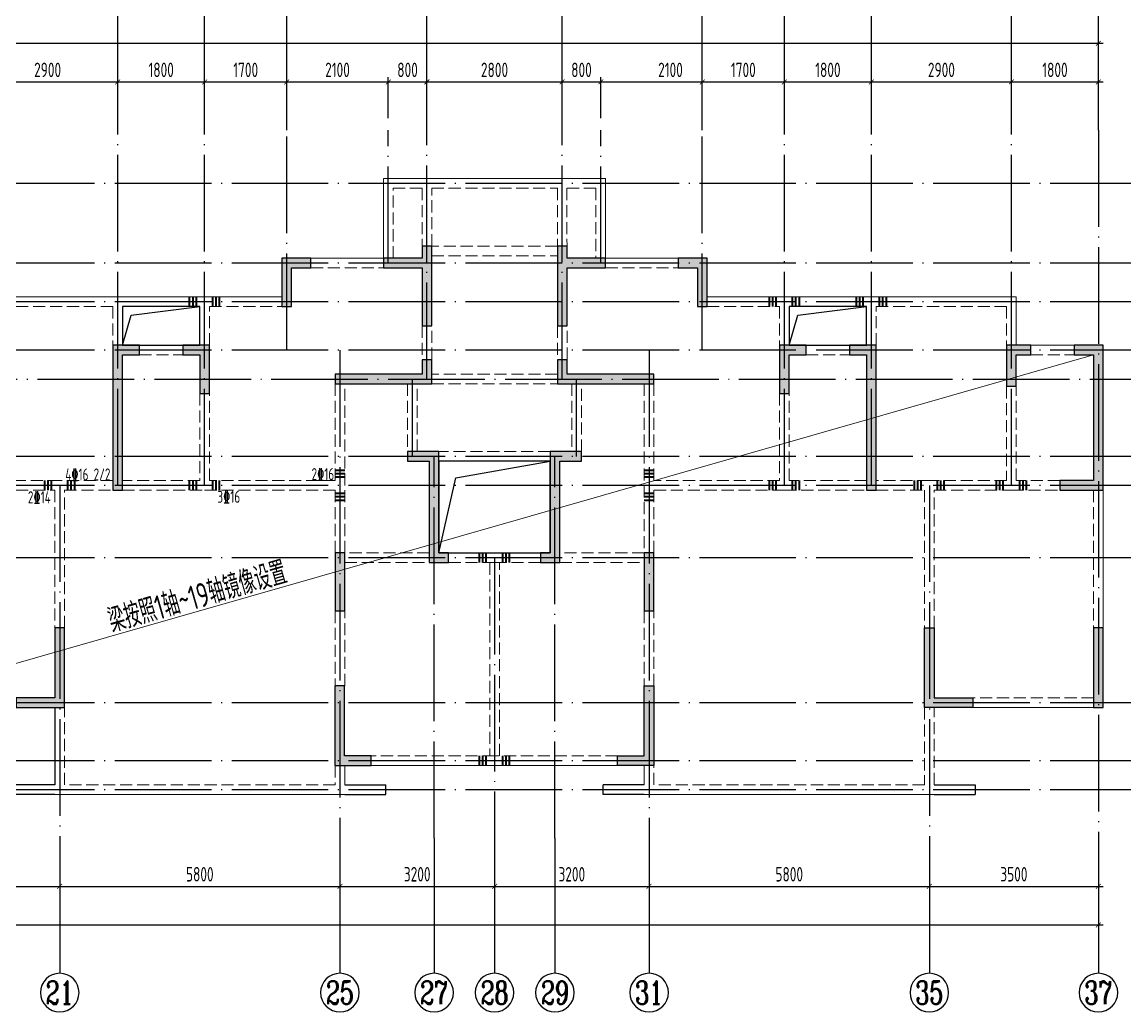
# Model space of a CAD drawing. Extents: x -655480 to 203344, y -294099 to 287156.
# Drawn here: x -47007 to -24180, y -13930 to 6560 of the extents above; entities that cross this region are included whole.
import ezdxf
from ezdxf.enums import TextEntityAlignment as Align

# ---------------------------------------------------------------- set-up
doc = ezdxf.new("R2010")
doc.units = 0
doc.header["$LTSCALE"] = 1000
doc.linetypes.add('DASH', pattern=[0.35, 0.25, -0.1])
doc.linetypes.add('DOTE', pattern=[2.42, 2, -0.2, 0.02, -0.2])
doc.layers.get('0').update_dxf_attribs({"linetype": 'CONTINUOUS'})
doc.layers.get('DEFPOINTS').update_dxf_attribs({"linetype": 'CONTINUOUS'})
for name, color, linetype in [('A-AXIS', 1, 'CONTINUOUS'), ('A-DOTE', 10, 'DOTE'), ('AXIS_NUM', 7, 'CONTINUOUS'), ('BEAM_CON', 4, 'CONTINUOUS'), ('S-D洞口', 4, 'CONTINUOUS'), ('S-L主梁线', 4, 'DASH'), ('S-L梁编号', 6, 'CONTINUOUS'), ('S-L梁配筋', 7, 'CONTINUOUS'), ('S-Q墙填充', 252, 'CONTINUOUS'), ('S-Q墙实线', 6, 'CONTINUOUS'), ('S-Y一般标注', 3, 'CONTINUOUS')]:
    doc.layers.add(name, color=color, linetype=linetype)
doc.layers.add('梁附加箍筋', color=1, linetype='CONTINUOUS', lineweight=35)
doc.styles.add('TSSD_Axis', font='complex.shx', dxfattribs={"width": 0.7, "bigfont": 'hztxt.shx'})
doc.styles.add('TSSD_DIMENSION', font='Tssdeng.shx', dxfattribs={"width": 0.7, "bigfont": 'tssdchn.shx'})
doc.styles.add('TSSD_REIN', font='tssdeng.shx', dxfattribs={"width": 0.7, "height": 300, "bigfont": 'tssdchn.shx'})
doc.dimstyles.new('TSSD_100_100', dxfattribs={"dimtxt": 300, "dimasz": 100, "dimexe": 100, "dimexo": 250, "dimgap": 100, "dimtad": 1, "dimdec": 0, "dimzin": 0, "dimdsep": 46, "dimtxsty": 'TSSD_DIMENSION', "dimblk": 'ARCHTICK', "dimcen": 0, "dimdle": 100, "dimclrt": 7, "dimadec": 0, "dimazin": 0, "dimtfac": 1, "dimtdec": 0, "dimtix": 1, "dimtmove": 2, "dimatfit": 3, "dimldrblk": 'ARCHTICK', "dimfxl": 1, "dimtolj": 1, "dimtzin": 0, "dimarcsym": 0})

# ---------------------------------------------------------------- blocks, each defined once
blk = doc.blocks.new('_ArchTick')
at = {"color": 0, "linetype": 'ByBlock', "const_width": 0.15}
blk.add_lwpolyline([(-0.5, -0.5), (0.5, 0.5)], dxfattribs=at)
blk = doc.blocks.new('*D162')
at = {"layer": 'DEFPOINTS', "color": 0, "transparency": 16777216}
for p in [(34300, 19250), (31400, 18250), (34300, 18250)]:
    blk.add_point(p, dxfattribs=at)
at = {"layer": 'S-Y一般标注', "color": 0, "lineweight": -2, "transparency": 16777216}
for p, q in [((31300, 19250), (34400, 19250)), ((31400, 18500), (31400, 19350)), ((34300, 18500), (34300, 19350))]:
    blk.add_line(p, q, dxfattribs=at)
at = {"layer": 'S-Y一般标注', "color": 0, "lineweight": -2, "transparency": 16777216, "xscale": 100, "yscale": 100, "zscale": 100, "rotation": 180}
blk.add_blockref('_ArchTick', (31400, 19250), dxfattribs=at)
at = {"layer": 'S-Y一般标注', "color": 0, "lineweight": -2, "transparency": 16777216, "xscale": 100, "yscale": 100, "zscale": 100}
blk.add_blockref('_ArchTick', (34300, 19250), dxfattribs=at)
at = {"layer": 'S-Y一般标注', "color": 7, "transparency": 16777216, "insert": (32850, 19500), "char_height": 300, "attachment_point": 5, "style": 'TSSD_DIMENSION'}
blk.add_mtext('\\A1;2900', dxfattribs=at)
blk = doc.blocks.new('*D163')
at = {"layer": 'DEFPOINTS', "color": 0, "transparency": 16777216}
for p in [(36100, 19250), (34300, 18250), (36100, 18250)]:
    blk.add_point(p, dxfattribs=at)
at = {"layer": 'S-Y一般标注', "color": 0, "lineweight": -2, "transparency": 16777216}
for p, q in [((34200, 19250), (36200, 19250)), ((34300, 18500), (34300, 19350)), ((36100, 18500), (36100, 19350))]:
    blk.add_line(p, q, dxfattribs=at)
at = {"layer": 'S-Y一般标注', "color": 0, "lineweight": -2, "transparency": 16777216, "xscale": 100, "yscale": 100, "zscale": 100, "rotation": 180}
blk.add_blockref('_ArchTick', (34300, 19250), dxfattribs=at)
at = {"layer": 'S-Y一般标注', "color": 0, "lineweight": -2, "transparency": 16777216, "xscale": 100, "yscale": 100, "zscale": 100}
blk.add_blockref('_ArchTick', (36100, 19250), dxfattribs=at)
at = {"layer": 'S-Y一般标注', "color": 7, "transparency": 16777216, "insert": (35200, 19500), "char_height": 300, "attachment_point": 5, "style": 'TSSD_DIMENSION'}
blk.add_mtext('\\A1;1800', dxfattribs=at)
blk = doc.blocks.new('*D164')
at = {"layer": 'DEFPOINTS', "color": 0, "transparency": 16777216}
for p in [(37800, 19250), (36100, 18250), (37800, 18250)]:
    blk.add_point(p, dxfattribs=at)
at = {"layer": 'S-Y一般标注', "color": 0, "lineweight": -2, "transparency": 16777216}
for p, q in [((36000, 19250), (37900, 19250)), ((36100, 18500), (36100, 19350)), ((37800, 18500), (37800, 19350))]:
    blk.add_line(p, q, dxfattribs=at)
at = {"layer": 'S-Y一般标注', "color": 0, "lineweight": -2, "transparency": 16777216, "xscale": 100, "yscale": 100, "zscale": 100, "rotation": 180}
blk.add_blockref('_ArchTick', (36100, 19250), dxfattribs=at)
at = {"layer": 'S-Y一般标注', "color": 0, "lineweight": -2, "transparency": 16777216, "xscale": 100, "yscale": 100, "zscale": 100}
blk.add_blockref('_ArchTick', (37800, 19250), dxfattribs=at)
at = {"layer": 'S-Y一般标注', "color": 7, "transparency": 16777216, "insert": (36950, 19500), "char_height": 300, "attachment_point": 5, "style": 'TSSD_DIMENSION'}
blk.add_mtext('\\A1;1700', dxfattribs=at)
blk = doc.blocks.new('*D165')
at = {"layer": 'DEFPOINTS', "color": 0, "transparency": 16777216}
for p in [(40700, 19250), (39900, 18250), (40700, 18250)]:
    blk.add_point(p, dxfattribs=at)
at = {"layer": 'S-Y一般标注', "color": 0, "lineweight": -2, "transparency": 16777216}
for p, q in [((39800, 19250), (40800, 19250)), ((39900, 18500), (39900, 19350)), ((40700, 18500), (40700, 19350))]:
    blk.add_line(p, q, dxfattribs=at)
at = {"layer": 'S-Y一般标注', "color": 0, "lineweight": -2, "transparency": 16777216, "xscale": 100, "yscale": 100, "zscale": 100, "rotation": 180}
blk.add_blockref('_ArchTick', (39900, 19250), dxfattribs=at)
at = {"layer": 'S-Y一般标注', "color": 0, "lineweight": -2, "transparency": 16777216, "xscale": 100, "yscale": 100, "zscale": 100}
blk.add_blockref('_ArchTick', (40700, 19250), dxfattribs=at)
at = {"layer": 'S-Y一般标注', "color": 7, "transparency": 16777216, "insert": (40300, 19500), "char_height": 300, "attachment_point": 5, "style": 'TSSD_DIMENSION'}
blk.add_mtext('\\A1;800', dxfattribs=at)
blk = doc.blocks.new('*D166')
at = {"layer": 'DEFPOINTS', "color": 0, "transparency": 16777216}
for p in [(43500, 19250), (40700, 18250), (43500, 18250)]:
    blk.add_point(p, dxfattribs=at)
at = {"layer": 'S-Y一般标注', "color": 0, "lineweight": -2, "transparency": 16777216}
for p, q in [((40600, 19250), (43600, 19250)), ((40700, 18500), (40700, 19350)), ((43500, 18500), (43500, 19350))]:
    blk.add_line(p, q, dxfattribs=at)
at = {"layer": 'S-Y一般标注', "color": 0, "lineweight": -2, "transparency": 16777216, "xscale": 100, "yscale": 100, "zscale": 100, "rotation": 180}
blk.add_blockref('_ArchTick', (40700, 19250), dxfattribs=at)
at = {"layer": 'S-Y一般标注', "color": 0, "lineweight": -2, "transparency": 16777216, "xscale": 100, "yscale": 100, "zscale": 100}
blk.add_blockref('_ArchTick', (43500, 19250), dxfattribs=at)
at = {"layer": 'S-Y一般标注', "color": 7, "transparency": 16777216, "insert": (42100, 19500), "char_height": 300, "attachment_point": 5, "style": 'TSSD_DIMENSION'}
blk.add_mtext('\\A1;2800', dxfattribs=at)
blk = doc.blocks.new('*D167')
at = {"layer": 'DEFPOINTS', "color": 0, "transparency": 16777216}
for p in [(46400, 19250), (44300, 18250), (46400, 18250)]:
    blk.add_point(p, dxfattribs=at)
at = {"layer": 'S-Y一般标注', "color": 0, "lineweight": -2, "transparency": 16777216}
for p, q in [((44200, 19250), (46500, 19250)), ((44300, 18500), (44300, 19350)), ((46400, 18500), (46400, 19350))]:
    blk.add_line(p, q, dxfattribs=at)
at = {"layer": 'S-Y一般标注', "color": 0, "lineweight": -2, "transparency": 16777216, "xscale": 100, "yscale": 100, "zscale": 100, "rotation": 180}
blk.add_blockref('_ArchTick', (44300, 19250), dxfattribs=at)
at = {"layer": 'S-Y一般标注', "color": 0, "lineweight": -2, "transparency": 16777216, "xscale": 100, "yscale": 100, "zscale": 100}
blk.add_blockref('_ArchTick', (46400, 19250), dxfattribs=at)
at = {"layer": 'S-Y一般标注', "color": 7, "transparency": 16777216, "insert": (45742, 19500), "char_height": 300, "attachment_point": 5, "style": 'TSSD_DIMENSION'}
blk.add_mtext('\\A1;2100', dxfattribs=at)
blk = doc.blocks.new('*D168')
at = {"layer": 'DEFPOINTS', "color": 0, "transparency": 16777216}
for p in [(48100, 19250), (46400, 18250), (48100, 18250)]:
    blk.add_point(p, dxfattribs=at)
at = {"layer": 'S-Y一般标注', "color": 0, "lineweight": -2, "transparency": 16777216}
for p, q in [((46300, 19250), (48200, 19250)), ((46400, 18500), (46400, 19350)), ((48100, 18500), (48100, 19350))]:
    blk.add_line(p, q, dxfattribs=at)
at = {"layer": 'S-Y一般标注', "color": 0, "lineweight": -2, "transparency": 16777216, "xscale": 100, "yscale": 100, "zscale": 100, "rotation": 180}
blk.add_blockref('_ArchTick', (46400, 19250), dxfattribs=at)
at = {"layer": 'S-Y一般标注', "color": 0, "lineweight": -2, "transparency": 16777216, "xscale": 100, "yscale": 100, "zscale": 100}
blk.add_blockref('_ArchTick', (48100, 19250), dxfattribs=at)
at = {"layer": 'S-Y一般标注', "color": 7, "transparency": 16777216, "insert": (47250, 19500), "char_height": 300, "attachment_point": 5, "style": 'TSSD_DIMENSION'}
blk.add_mtext('\\A1;1700', dxfattribs=at)
blk = doc.blocks.new('*D169')
at = {"layer": 'DEFPOINTS', "color": 0, "transparency": 16777216}
for p in [(49900, 19250), (48100, 18250), (49900, 18250)]:
    blk.add_point(p, dxfattribs=at)
at = {"layer": 'S-Y一般标注', "color": 0, "lineweight": -2, "transparency": 16777216}
for p, q in [((48000, 19250), (50000, 19250)), ((48100, 18500), (48100, 19350)), ((49900, 18500), (49900, 19350))]:
    blk.add_line(p, q, dxfattribs=at)
at = {"layer": 'S-Y一般标注', "color": 0, "lineweight": -2, "transparency": 16777216, "xscale": 100, "yscale": 100, "zscale": 100, "rotation": 180}
blk.add_blockref('_ArchTick', (48100, 19250), dxfattribs=at)
at = {"layer": 'S-Y一般标注', "color": 0, "lineweight": -2, "transparency": 16777216, "xscale": 100, "yscale": 100, "zscale": 100}
blk.add_blockref('_ArchTick', (49900, 19250), dxfattribs=at)
at = {"layer": 'S-Y一般标注', "color": 7, "transparency": 16777216, "insert": (49000, 19500), "char_height": 300, "attachment_point": 5, "style": 'TSSD_DIMENSION'}
blk.add_mtext('\\A1;1800', dxfattribs=at)
blk = doc.blocks.new('*D170')
at = {"layer": 'DEFPOINTS', "color": 0, "transparency": 16777216}
for p in [(52800, 19250), (49900, 18250), (52800, 18250)]:
    blk.add_point(p, dxfattribs=at)
at = {"layer": 'S-Y一般标注', "color": 0, "lineweight": -2, "transparency": 16777216}
for p, q in [((49800, 19250), (52900, 19250)), ((49900, 18500), (49900, 19350)), ((52800, 18500), (52800, 19350))]:
    blk.add_line(p, q, dxfattribs=at)
at = {"layer": 'S-Y一般标注', "color": 0, "lineweight": -2, "transparency": 16777216, "xscale": 100, "yscale": 100, "zscale": 100, "rotation": 180}
blk.add_blockref('_ArchTick', (49900, 19250), dxfattribs=at)
at = {"layer": 'S-Y一般标注', "color": 0, "lineweight": -2, "transparency": 16777216, "xscale": 100, "yscale": 100, "zscale": 100}
blk.add_blockref('_ArchTick', (52800, 19250), dxfattribs=at)
at = {"layer": 'S-Y一般标注', "color": 7, "transparency": 16777216, "insert": (51350, 19500), "char_height": 300, "attachment_point": 5, "style": 'TSSD_DIMENSION'}
blk.add_mtext('\\A1;2900', dxfattribs=at)
blk = doc.blocks.new('*D171')
at = {"layer": 'DEFPOINTS', "color": 0, "transparency": 16777216}
for p in [(54600, 19250), (52800, 18250), (54600, 18250)]:
    blk.add_point(p, dxfattribs=at)
at = {"layer": 'S-Y一般标注', "color": 0, "lineweight": -2, "transparency": 16777216}
for p, q in [((52700, 19250), (54700, 19250)), ((52800, 18500), (52800, 19350)), ((54600, 18500), (54600, 19350))]:
    blk.add_line(p, q, dxfattribs=at)
at = {"layer": 'S-Y一般标注', "color": 0, "lineweight": -2, "transparency": 16777216, "xscale": 100, "yscale": 100, "zscale": 100, "rotation": 180}
blk.add_blockref('_ArchTick', (52800, 19250), dxfattribs=at)
at = {"layer": 'S-Y一般标注', "color": 0, "lineweight": -2, "transparency": 16777216, "xscale": 100, "yscale": 100, "zscale": 100}
blk.add_blockref('_ArchTick', (54600, 19250), dxfattribs=at)
at = {"layer": 'S-Y一般标注', "color": 7, "transparency": 16777216, "insert": (53700, 19500), "char_height": 300, "attachment_point": 5, "style": 'TSSD_DIMENSION'}
blk.add_mtext('\\A1;1800', dxfattribs=at)
blk = doc.blocks.new('*D172')
at = {"layer": 'DEFPOINTS', "color": 0, "transparency": 16777216}
for p in [(54600, 20050), (4600, 18250), (54600, 18250)]:
    blk.add_point(p, dxfattribs=at)
at = {"layer": 'S-Y一般标注', "color": 0, "lineweight": -2, "transparency": 16777216}
for p, q in [((4600, 18500), (4600, 20150)), ((54600, 18500), (54600, 20150)), ((4500, 20050), (54700, 20050))]:
    blk.add_line(p, q, dxfattribs=at)
at = {"layer": 'S-Y一般标注', "color": 0, "lineweight": -2, "transparency": 16777216, "xscale": 100, "yscale": 100, "zscale": 100, "rotation": 180}
blk.add_blockref('_ArchTick', (4600, 20050), dxfattribs=at)
at = {"layer": 'S-Y一般标注', "color": 0, "lineweight": -2, "transparency": 16777216, "xscale": 100, "yscale": 100, "zscale": 100}
blk.add_blockref('_ArchTick', (54600, 20050), dxfattribs=at)
at = {"layer": 'S-Y一般标注', "color": 7, "transparency": 16777216, "insert": (29600, 20300), "char_height": 300, "attachment_point": 5, "style": 'TSSD_DIMENSION'}
blk.add_mtext('\\A1;50000', dxfattribs=at)
blk = doc.blocks.new('*D185')
at = {"layer": 'DEFPOINTS', "color": 0, "transparency": 16777216}
for p in [(39900, 19250), (37800, 18250), (39900, 18250)]:
    blk.add_point(p, dxfattribs=at)
at = {"layer": 'S-Y一般标注', "color": 0, "lineweight": -2, "transparency": 16777216}
for p, q in [((37700, 19250), (40000, 19250)), ((37800, 18500), (37800, 19350)), ((39900, 18500), (39900, 19350))]:
    blk.add_line(p, q, dxfattribs=at)
at = {"layer": 'S-Y一般标注', "color": 0, "lineweight": -2, "transparency": 16777216, "xscale": 100, "yscale": 100, "zscale": 100, "rotation": 180}
blk.add_blockref('_ArchTick', (37800, 19250), dxfattribs=at)
at = {"layer": 'S-Y一般标注', "color": 0, "lineweight": -2, "transparency": 16777216, "xscale": 100, "yscale": 100, "zscale": 100}
blk.add_blockref('_ArchTick', (39900, 19250), dxfattribs=at)
at = {"layer": 'S-Y一般标注', "color": 7, "transparency": 16777216, "insert": (38850, 19500), "char_height": 300, "attachment_point": 5, "style": 'TSSD_DIMENSION'}
blk.add_mtext('\\A1;2100', dxfattribs=at)
blk = doc.blocks.new('*D186')
at = {"layer": 'DEFPOINTS', "color": 0, "transparency": 16777216}
for p in [(44300, 19250), (43500, 18250), (44300, 18250)]:
    blk.add_point(p, dxfattribs=at)
at = {"layer": 'S-Y一般标注', "color": 0, "lineweight": -2, "transparency": 16777216}
for p, q in [((43400, 19250), (44400, 19250)), ((43500, 18500), (43500, 19350)), ((44300, 18500), (44300, 19350))]:
    blk.add_line(p, q, dxfattribs=at)
at = {"layer": 'S-Y一般标注', "color": 0, "lineweight": -2, "transparency": 16777216, "xscale": 100, "yscale": 100, "zscale": 100, "rotation": 180}
blk.add_blockref('_ArchTick', (43500, 19250), dxfattribs=at)
at = {"layer": 'S-Y一般标注', "color": 0, "lineweight": -2, "transparency": 16777216, "xscale": 100, "yscale": 100, "zscale": 100}
blk.add_blockref('_ArchTick', (44300, 19250), dxfattribs=at)
at = {"layer": 'S-Y一般标注', "color": 7, "transparency": 16777216, "insert": (43900, 19500), "char_height": 300, "attachment_point": 5, "style": 'TSSD_DIMENSION'}
blk.add_mtext('\\A1;800', dxfattribs=at)
blk = doc.blocks.new('ts_axno')
at = {"color": 0, "linetype": 'ByBlock', "lineweight": -2}
blk.add_circle((0, 0), 0.5, dxfattribs=at)
at = {"color": 0, "linetype": 'ByBlock', "lineweight": -2, "style": 'TSSD_Axis', "width": 0.7}
blk.add_attdef('A', text='', height=0.6, dxfattribs=at).set_placement((0, 0), align=Align.MIDDLE_CENTER)
blk = doc.blocks.new('*D191')
at = {"layer": 'DEFPOINTS', "color": 0, "transparency": 16777216}
for p in [(33100, 3600), (38900, 3600), (38900, 2600)]:
    blk.add_point(p, dxfattribs=at)
at = {"layer": 'S-Y一般标注', "color": 0, "lineweight": -2, "transparency": 16777216}
for p, q in [((33100, 3350), (33100, 2500)), ((38900, 3350), (38900, 2500)), ((33000, 2600), (39000, 2600))]:
    blk.add_line(p, q, dxfattribs=at)
at = {"layer": 'S-Y一般标注', "color": 0, "lineweight": -2, "transparency": 16777216, "xscale": 100, "yscale": 100, "zscale": 100, "rotation": 180}
blk.add_blockref('_ArchTick', (33100, 2600), dxfattribs=at)
at = {"layer": 'S-Y一般标注', "color": 0, "lineweight": -2, "transparency": 16777216, "xscale": 100, "yscale": 100, "zscale": 100}
blk.add_blockref('_ArchTick', (38900, 2600), dxfattribs=at)
at = {"layer": 'S-Y一般标注', "color": 7, "transparency": 16777216, "insert": (36000, 2850), "char_height": 300, "attachment_point": 5, "style": 'TSSD_DIMENSION'}
blk.add_mtext('\\A1;5800', dxfattribs=at)
blk = doc.blocks.new('*D192')
at = {"layer": 'DEFPOINTS', "color": 0, "transparency": 16777216}
for p in [(42100, 3600), (45300, 3600), (45300, 2600)]:
    blk.add_point(p, dxfattribs=at)
at = {"layer": 'S-Y一般标注', "color": 0, "lineweight": -2, "transparency": 16777216}
for p, q in [((42100, 3350), (42100, 2500)), ((45300, 3350), (45300, 2500)), ((42000, 2600), (45400, 2600))]:
    blk.add_line(p, q, dxfattribs=at)
at = {"layer": 'S-Y一般标注', "color": 0, "lineweight": -2, "transparency": 16777216, "xscale": 100, "yscale": 100, "zscale": 100, "rotation": 180}
blk.add_blockref('_ArchTick', (42100, 2600), dxfattribs=at)
at = {"layer": 'S-Y一般标注', "color": 0, "lineweight": -2, "transparency": 16777216, "xscale": 100, "yscale": 100, "zscale": 100}
blk.add_blockref('_ArchTick', (45300, 2600), dxfattribs=at)
at = {"layer": 'S-Y一般标注', "color": 7, "transparency": 16777216, "insert": (43700, 2850), "char_height": 300, "attachment_point": 5, "style": 'TSSD_DIMENSION'}
blk.add_mtext('\\A1;3200', dxfattribs=at)
blk = doc.blocks.new('*D193')
at = {"layer": 'DEFPOINTS', "color": 0, "transparency": 16777216}
for p in [(45300, 3600), (51100, 3600), (51100, 2600)]:
    blk.add_point(p, dxfattribs=at)
at = {"layer": 'S-Y一般标注', "color": 0, "lineweight": -2, "transparency": 16777216}
for p, q in [((45300, 3350), (45300, 2500)), ((51100, 3350), (51100, 2500)), ((45200, 2600), (51200, 2600))]:
    blk.add_line(p, q, dxfattribs=at)
at = {"layer": 'S-Y一般标注', "color": 0, "lineweight": -2, "transparency": 16777216, "xscale": 100, "yscale": 100, "zscale": 100, "rotation": 180}
blk.add_blockref('_ArchTick', (45300, 2600), dxfattribs=at)
at = {"layer": 'S-Y一般标注', "color": 0, "lineweight": -2, "transparency": 16777216, "xscale": 100, "yscale": 100, "zscale": 100}
blk.add_blockref('_ArchTick', (51100, 2600), dxfattribs=at)
at = {"layer": 'S-Y一般标注', "color": 7, "transparency": 16777216, "insert": (48200, 2850), "char_height": 300, "attachment_point": 5, "style": 'TSSD_DIMENSION'}
blk.add_mtext('\\A1;5800', dxfattribs=at)
blk = doc.blocks.new('*D194')
at = {"layer": 'DEFPOINTS', "color": 0, "transparency": 16777216}
for p in [(51100, 3600), (54600, 3600), (54600, 2600)]:
    blk.add_point(p, dxfattribs=at)
at = {"layer": 'S-Y一般标注', "color": 0, "lineweight": -2, "transparency": 16777216}
for p, q in [((51100, 3350), (51100, 2500)), ((54600, 3350), (54600, 2500)), ((51000, 2600), (54700, 2600))]:
    blk.add_line(p, q, dxfattribs=at)
at = {"layer": 'S-Y一般标注', "color": 0, "lineweight": -2, "transparency": 16777216, "xscale": 100, "yscale": 100, "zscale": 100, "rotation": 180}
blk.add_blockref('_ArchTick', (51100, 2600), dxfattribs=at)
at = {"layer": 'S-Y一般标注', "color": 0, "lineweight": -2, "transparency": 16777216, "xscale": 100, "yscale": 100, "zscale": 100}
blk.add_blockref('_ArchTick', (54600, 2600), dxfattribs=at)
at = {"layer": 'S-Y一般标注', "color": 7, "transparency": 16777216, "insert": (52850, 2850), "char_height": 300, "attachment_point": 5, "style": 'TSSD_DIMENSION'}
blk.add_mtext('\\A1;3500', dxfattribs=at)
blk = doc.blocks.new('*D195')
at = {"layer": 'DEFPOINTS', "color": 0, "transparency": 16777216}
for p in [(4600, 3600), (54600, 3600), (54600, 1800)]:
    blk.add_point(p, dxfattribs=at)
at = {"layer": 'S-Y一般标注', "color": 0, "lineweight": -2, "transparency": 16777216}
for p, q in [((4600, 3350), (4600, 1700)), ((54600, 3350), (54600, 1700)), ((4500, 1800), (54700, 1800))]:
    blk.add_line(p, q, dxfattribs=at)
at = {"layer": 'S-Y一般标注', "color": 0, "lineweight": -2, "transparency": 16777216, "xscale": 100, "yscale": 100, "zscale": 100, "rotation": 180}
blk.add_blockref('_ArchTick', (4600, 1800), dxfattribs=at)
at = {"layer": 'S-Y一般标注', "color": 0, "lineweight": -2, "transparency": 16777216, "xscale": 100, "yscale": 100, "zscale": 100}
blk.add_blockref('_ArchTick', (54600, 1800), dxfattribs=at)
at = {"layer": 'S-Y一般标注', "color": 7, "transparency": 16777216, "insert": (29600, 2050), "char_height": 300, "attachment_point": 5, "style": 'TSSD_DIMENSION'}
blk.add_mtext('\\A1;50000', dxfattribs=at)
blk = doc.blocks.new('*D198')
at = {"layer": 'DEFPOINTS', "color": 0, "transparency": 16777216}
for p in [(29600, 3600), (33100, 3600), (33100, 2600)]:
    blk.add_point(p, dxfattribs=at)
at = {"layer": 'S-Y一般标注', "color": 0, "lineweight": -2, "transparency": 16777216}
for p, q in [((29600, 3350), (29600, 2500)), ((33100, 3350), (33100, 2500)), ((29500, 2600), (33200, 2600))]:
    blk.add_line(p, q, dxfattribs=at)
at = {"layer": 'S-Y一般标注', "color": 0, "lineweight": -2, "transparency": 16777216, "xscale": 100, "yscale": 100, "zscale": 100, "rotation": 180}
blk.add_blockref('_ArchTick', (29600, 2600), dxfattribs=at)
at = {"layer": 'S-Y一般标注', "color": 0, "lineweight": -2, "transparency": 16777216, "xscale": 100, "yscale": 100, "zscale": 100}
blk.add_blockref('_ArchTick', (33100, 2600), dxfattribs=at)
at = {"layer": 'S-Y一般标注', "color": 7, "transparency": 16777216, "insert": (31350, 2850), "char_height": 300, "attachment_point": 5, "style": 'TSSD_DIMENSION'}
blk.add_mtext('\\A1;3500', dxfattribs=at)
blk = doc.blocks.new('*D199')
at = {"layer": 'DEFPOINTS', "color": 0, "transparency": 16777216}
for p in [(38900, 3600), (42100, 3600), (42100, 2600)]:
    blk.add_point(p, dxfattribs=at)
at = {"layer": 'S-Y一般标注', "color": 0, "lineweight": -2, "transparency": 16777216}
for p, q in [((38900, 3350), (38900, 2500)), ((42100, 3350), (42100, 2500)), ((38800, 2600), (42200, 2600))]:
    blk.add_line(p, q, dxfattribs=at)
at = {"layer": 'S-Y一般标注', "color": 0, "lineweight": -2, "transparency": 16777216, "xscale": 100, "yscale": 100, "zscale": 100, "rotation": 180}
blk.add_blockref('_ArchTick', (38900, 2600), dxfattribs=at)
at = {"layer": 'S-Y一般标注', "color": 0, "lineweight": -2, "transparency": 16777216, "xscale": 100, "yscale": 100, "zscale": 100}
blk.add_blockref('_ArchTick', (42100, 2600), dxfattribs=at)
at = {"layer": 'S-Y一般标注', "color": 7, "transparency": 16777216, "insert": (40500, 2850), "char_height": 300, "attachment_point": 5, "style": 'TSSD_DIMENSION'}
blk.add_mtext('\\A1;3200', dxfattribs=at)
blk = doc.blocks.new('20210807.15312446')
at = {"layer": 'S-Q墙填充'}
h = blk.add_hatch(color=252, dxfattribs=at)
h.dxf.hatch_style = 1
h.paths.add_polyline_path([(97216, 67840), (97216, 68190), (97016, 68190), (97016, 67940), (96216, 67940), (96216, 67740), (97016, 67740), (97016, 66540), (97216, 66540)])
h = blk.add_hatch(color=252, dxfattribs=at)
h.dxf.hatch_style = 1
h.paths.add_polyline_path([(99816, 67840), (99816, 66540), (100016, 66540), (100016, 67740), (100815, 67740), (100815, 67940), (100016, 67940), (100016, 68190), (99816, 68190)])
h = blk.add_hatch(color=252, dxfattribs=at)
h.dxf.hatch_style = 1
h.paths.add_polyline_path([(94316, 67740), (94716, 67740), (94716, 67940), (94116, 67940), (94116, 66940), (94316, 66940)])
h = blk.add_hatch(color=252, dxfattribs=at)
h.dxf.hatch_style = 1
h.paths.add_polyline_path([(102916, 67940), (102316, 67940), (102316, 67740), (102716, 67740), (102716, 66940), (102916, 66940)])
h = blk.add_hatch(color=252, dxfattribs=at)
h.dxf.hatch_style = 1
h.paths.add_polyline_path([(90616, 66140), (90616, 63140), (90816, 63140), (90816, 65940), (91166, 65940), (91166, 66140)])
h = blk.add_hatch(color=252, dxfattribs=at)
h.dxf.hatch_style = 1
h.paths.add_polyline_path([(92416, 65940), (92416, 65140), (92616, 65140), (92616, 66140), (92066, 66140), (92066, 65940)])
h = blk.add_hatch(color=252, dxfattribs=at)
h.dxf.hatch_style = 1
h.paths.add_polyline_path([(104416, 66140), (104416, 65140), (104616, 65140), (104616, 65940), (104966, 65940), (104966, 66140)])
h = blk.add_hatch(color=252, dxfattribs=at)
h.dxf.hatch_style = 1
h.paths.add_polyline_path([(106416, 66140), (105866, 66140), (105866, 65940), (106216, 65940), (106216, 63140), (106416, 63140)])
h = blk.add_hatch(color=252, dxfattribs=at)
h.dxf.hatch_style = 1
h.paths.add_polyline_path([(109116, 66140), (109116, 65290), (109316, 65290), (109316, 65940), (109616, 65940), (109616, 66140)])
h = blk.add_hatch(color=252, dxfattribs=at)
h.dxf.hatch_style = 1
h.paths.add_polyline_path([(110916, 63340), (110216, 63340), (110216, 63140), (111116, 63140), (111116, 66140), (110516, 66140), (110516, 65940), (110916, 65940)])
h = blk.add_hatch(color=252, dxfattribs=at)
h.dxf.hatch_style = 1
h.paths.add_polyline_path([(95216, 65340), (96816, 65340), (97216, 65340), (97216, 65840), (97016, 65840), (97016, 65540), (96816, 65540), (95216, 65540)])
h = blk.add_hatch(color=252, dxfattribs=at)
h.dxf.hatch_style = 1
h.paths.add_polyline_path([(100016, 65540), (100016, 65840), (99816, 65840), (99816, 65340), (100216, 65340), (101816, 65340), (101816, 65540), (100216, 65540)])
h = blk.add_hatch(color=252, dxfattribs=at)
h.dxf.hatch_style = 1
h.paths.add_polyline_path([(97166, 63740), (97166, 61640), (97566, 61640), (97566, 61840), (97366, 61840), (97366, 63940), (96716, 63940), (96716, 63740)])
h = blk.add_hatch(color=252, dxfattribs=at)
h.dxf.hatch_style = 1
h.paths.add_polyline_path([(99666, 61840), (99466, 61840), (99466, 61640), (99866, 61640), (99866, 63740), (100316, 63740), (100316, 63940), (99666, 63940)])
h = blk.add_hatch(color=252, dxfattribs=at)
h.dxf.hatch_style = 1
h.paths.add_polyline_path([(95416, 60640), (95416, 61840), (95216, 61840), (95216, 60640)])
h = blk.add_hatch(color=252, dxfattribs=at)
h.dxf.hatch_style = 1
h.paths.add_polyline_path([(101816, 60640), (101816, 61840), (101616, 61840), (101616, 60640)])
h = blk.add_hatch(color=252, dxfattribs=at)
h.dxf.hatch_style = 1
h.paths.add_polyline_path([(88716, 58840), (88616, 58840), (88616, 58640), (88716, 58640), (89616, 58640), (89616, 60290), (89416, 60290), (89416, 58840)])
h = blk.add_hatch(color=252, dxfattribs=at)
h.dxf.hatch_style = 1
h.paths.add_polyline_path([(107416, 60290), (107616, 60290), (107616, 58840), (108316, 58840), (108416, 58840), (108416, 58640), (108316, 58640), (107416, 58640)])
h = blk.add_hatch(color=252, dxfattribs=at)
h.dxf.hatch_style = 1
h.paths.add_polyline_path([(111116, 58640), (111116, 60290), (110916, 60290), (110916, 58640)])
h = blk.add_hatch(color=252, dxfattribs=at)
h.dxf.hatch_style = 1
h.paths.add_polyline_path([(95213, 57440), (95963, 57440), (95963, 57640), (95413, 57640), (95413, 59090), (95213, 59090)])
h = blk.add_hatch(color=252, dxfattribs=at)
h.dxf.hatch_style = 1
h.paths.add_polyline_path([(101813, 57440), (101063, 57440), (101063, 57640), (101613, 57640), (101613, 58740), (101613, 59090), (101813, 59090), (101813, 58740)])
at = {"layer": 'BEAM_CON'}
for p, q in [((89416, 58640), (89416, 57040)), ((89416, 57040), (88566, 57040)), ((95416, 57040), (96266, 57040)), ((96266, 56840), (96266, 57040)), ((101616, 57040), (100766, 57040)), ((100766, 56840), (100766, 57040)), ((107616, 57040), (108466, 57040)), ((108466, 57040), (108466, 56840)), ((89416, 56840), (88566, 56840)), ((95416, 56840), (96266, 56840)), ((101616, 56840), (100766, 56840)), ((107616, 56840), (108466, 56840))]:
    blk.add_line(p, q, dxfattribs=at)
at = {"layer": 'S-D洞口', "color": 5}
for points in [[(90816, 66140), (92416, 66140), (92416, 66940), (90816, 66940), (90816, 66140), (90993, 66762), (92416, 66940)], [(104616, 66140), (106216, 66140), (106216, 66940), (104616, 66940), (104616, 66140), (104793, 66762), (106216, 66940)], [(97366, 61840), (99666, 61840), (99666, 63740), (97366, 63740), (97366, 61840), (97712, 63393), (99666, 63740)]]:
    blk.add_lwpolyline(points, dxfattribs=at)
at = {"layer": 'S-L主梁线', "linetype": 'ByBlock', "lineweight": 18}
for p, q in [((96216, 69590), (96216, 67940)), ((97116, 69590), (96216, 69590)), ((99916, 69590), (97116, 69590)), ((100816, 69590), (99916, 69590)), ((100816, 67940), (100816, 69590)), ((96216, 67940), (94716, 67940)), ((102316, 67940), (100816, 67940)), ((90716, 67140), (87716, 67140)), ((92516, 67140), (90716, 67140)), ((94116, 67140), (92516, 67140)), ((104516, 67140), (102916, 67140)), ((106316, 67140), (104516, 67140)), ((109316, 67140), (106316, 67140)), ((109316, 66140), (109316, 67140)), ((90816, 66940), (92416, 66940)), ((90816, 66140), (90816, 66940)), ((92416, 66940), (92416, 66140)), ((104616, 66940), (106216, 66940)), ((104616, 66140), (104616, 66940)), ((106216, 66940), (106216, 66140)), ((92066, 66140), (91166, 66140)), ((105866, 66140), (104966, 66140)), ((110516, 66140), (109616, 66140)), ((97366, 63740), (99666, 63740)), ((111116, 60290), (111116, 63140)), ((98516, 61840), (97566, 61840)), ((99466, 61840), (98516, 61840)), ((108416, 58640), (110916, 58640)), ((95416, 57040), (95416, 57440)), ((95963, 57440), (98516, 57440)), ((98516, 57440), (101063, 57440)), ((101616, 57440), (101616, 57040)), ((89416, 56840), (95416, 56840)), ((101616, 56840), (107616, 56840))]:
    blk.add_line(p, q, dxfattribs=at)
at = {"layer": 'S-L主梁线', "linetype": 'DASH', "lineweight": 18}
for p, q in [((96416, 69390), (97016, 69390)), ((96416, 67940), (96416, 69390)), ((97016, 69390), (97016, 68190)), ((97216, 69390), (99816, 69390)), ((97216, 68190), (97216, 69390)), ((99816, 69390), (99816, 68190)), ((100015, 69390), (100016, 68190)), ((100016, 69390), (100616, 69390)), ((100616, 69390), (100616, 67940)), ((99815, 68190), (97216, 68190)), ((97216, 67990), (99816, 67990)), ((94716, 67740), (96216, 67740)), ((100816, 67740), (102316, 67740)), ((87916, 66940), (90616, 66940)), ((90616, 66940), (90616, 66140)), ((92616, 66940), (94116, 66940)), ((92616, 66140), (92616, 66940)), ((102916, 66940), (104416, 66940)), ((104416, 66940), (104416, 66140)), ((106416, 66940), (109116, 66940)), ((106416, 66140), (106416, 66940)), ((109116, 66940), (109116, 66140)), ((97016, 66540), (97016, 65840)), ((97216, 65840), (97216, 66540)), ((99816, 66540), (99816, 65840)), ((100016, 65840), (100016, 66540)), ((91166, 65940), (92066, 65940)), ((104966, 65940), (105866, 65940)), ((109616, 65940), (110516, 65940)), ((99816, 65540), (97216, 65540)), ((95216, 65340), (95216, 63340)), ((95416, 63240), (95416, 65340)), ((96716, 65340), (96716, 63940)), ((96916, 63940), (96916, 65340)), ((97216, 65340), (99816, 65340)), ((100116, 65340), (100116, 63940)), ((100316, 63940), (100316, 65340)), ((101616, 65340), (101616, 63240)), ((101816, 63340), (101816, 65340)), ((109116, 65290), (109116, 63340)), ((109316, 63340), (109316, 65290)), ((92416, 65140), (92416, 63340)), ((92616, 63340), (92616, 65140)), ((104416, 65140), (104416, 63340)), ((104616, 63340), (104616, 65140)), ((99666, 63940), (97366, 63940)), ((89516, 63340), (87916, 63340)), ((90616, 63340), (89516, 63340)), ((92416, 63340), (90816, 63340)), ((95216, 63340), (92616, 63340)), ((95416, 61840), (95416, 63240)), ((101616, 63240), (101616, 61840)), ((104416, 63340), (101816, 63340)), ((106216, 63340), (104616, 63340)), ((107516, 63340), (106416, 63340)), ((109116, 63340), (107516, 63340)), ((110216, 63340), (109316, 63340)), ((87916, 63140), (89416, 63140)), ((89416, 63140), (89416, 60290)), ((89616, 63140), (90616, 63140)), ((89616, 60290), (89616, 63140)), ((90816, 63140), (92516, 63140)), ((92516, 63140), (95216, 63140)), ((95216, 63140), (95216, 61840)), ((101816, 63140), (104516, 63140)), ((101816, 61840), (101816, 63140)), ((104516, 63140), (106216, 63140)), ((106416, 63140), (107416, 63140)), ((107416, 63140), (107416, 60290)), ((107616, 63140), (109216, 63140)), ((107616, 60290), (107616, 63140)), ((109216, 63140), (110216, 63140)), ((110916, 63140), (110916, 60290)), ((97166, 61840), (95416, 61840)), ((95416, 61640), (97166, 61640)), ((97566, 61640), (98516, 61640)), ((98416, 61640), (98416, 57640)), ((98516, 61640), (99466, 61640)), ((98616, 57640), (98616, 61640)), ((101616, 61840), (99866, 61840)), ((99866, 61640), (101616, 61640)), ((95216, 60640), (95216, 59090)), ((95416, 59090), (95416, 60640)), ((101616, 60640), (101616, 59090)), ((101816, 59090), (101816, 60640)), ((110916, 58840), (108416, 58840)), ((89616, 57040), (89616, 58640)), ((107416, 58640), (107416, 57040)), ((107616, 57040), (107616, 58640)), ((98516, 57640), (95963, 57640)), ((101063, 57640), (98516, 57640)), ((95216, 57440), (95216, 57040)), ((101816, 57040), (101816, 57440)), ((95216, 57040), (89616, 57040)), ((107416, 57040), (101816, 57040))]:
    blk.add_line(p, q, dxfattribs=at)
at = {"layer": 'S-Q墙实线'}
for points in [[(97216, 67840), (97216, 68190), (97016, 68190), (97016, 67940), (96216, 67940), (96216, 67740), (97016, 67740), (97016, 66540), (97216, 66540), (97216, 67840)], [(108316, 58840), (108416, 58840), (108416, 58640), (108316, 58640), (107416, 58640), (107416, 60290), (107616, 60290), (107616, 58840), (108316, 58840)]]:
    blk.add_lwpolyline(points, dxfattribs=at)
for points in [[(99816, 67840), (99816, 66540), (100016, 66540), (100016, 67740), (100815, 67740), (100815, 67940), (100016, 67940), (100016, 68190), (99816, 68190)], [(94316, 67740), (94716, 67740), (94716, 67940), (94116, 67940), (94116, 66940), (94316, 66940)], [(102916, 67940), (102316, 67940), (102316, 67740), (102716, 67740), (102716, 66940), (102916, 66940)], [(90616, 66140), (90616, 63140), (90816, 63140), (90816, 65940), (91166, 65940), (91166, 66140)], [(92416, 65940), (92416, 65140), (92616, 65140), (92616, 66140), (92066, 66140), (92066, 65940)], [(104416, 66140), (104416, 65140), (104616, 65140), (104616, 65940), (104966, 65940), (104966, 66140)], [(106416, 66140), (105866, 66140), (105866, 65940), (106216, 65940), (106216, 63140), (106416, 63140)], [(109116, 66140), (109116, 65290), (109316, 65290), (109316, 65940), (109616, 65940), (109616, 66140)], [(110916, 63340), (110216, 63340), (110216, 63140), (111116, 63140), (111116, 66140), (110516, 66140), (110516, 65940), (110916, 65940)], [(95216, 65340), (96816, 65340), (97216, 65340), (97216, 65840), (97016, 65840), (97016, 65540), (96816, 65540), (95216, 65540)], [(100016, 65540), (100016, 65840), (99816, 65840), (99816, 65340), (100216, 65340), (101816, 65340), (101816, 65540), (100216, 65540)], [(97166, 63740), (97166, 61640), (97566, 61640), (97566, 61840), (97366, 61840), (97366, 63940), (96716, 63940), (96716, 63740)], [(99666, 61840), (99466, 61840), (99466, 61640), (99866, 61640), (99866, 63740), (100316, 63740), (100316, 63940), (99666, 63940)], [(95416, 60640), (95416, 61840), (95216, 61840), (95216, 60640)], [(101816, 60640), (101816, 61840), (101616, 61840), (101616, 60640)], [(88716, 58840), (88616, 58840), (88616, 58640), (88716, 58640), (89616, 58640), (89616, 60290), (89416, 60290), (89416, 58840)], [(111116, 58640), (111116, 60290), (110916, 60290), (110916, 58640)], [(95213, 57440), (95963, 57440), (95963, 57640), (95413, 57640), (95413, 59090), (95213, 59090)], [(101813, 57440), (101063, 57440), (101063, 57640), (101613, 57640), (101613, 58740), (101613, 59090), (101813, 59090), (101813, 58740)]]:
    blk.add_lwpolyline(points, close=True, dxfattribs=at)
blk = doc.blocks.new('20210726.16395156')
at = {"layer": 'A-AXIS'}
for p, q in [((34300, 18249.9), (34300, 21049.9)), ((36100, 18249.9), (36100, 21049.9)), ((37800, 18249.9), (37800, 21049.9)), ((40700, 18249.9), (40700, 21049.9)), ((43500, 18249.9), (43500, 21049.9)), ((46400, 18249.9), (46400, 21049.9)), ((48100, 18249.9), (48100, 21049.9)), ((49900, 18249.9), (49900, 21049.9)), ((52800, 18249.9), (52800, 21049.9)), ((54600, 18249.9), (54600, 21049.9)), ((33100, 3600), (33100, 800)), ((38900, 3600.1), (38900, 800.1)), ((40850, 3600.2), (40850, 800.2)), ((42100, 3600), (42100, 800)), ((43350, 3600.3), (43350, 800.3)), ((45300, 3600), (45300, 800)), ((51100, 3600), (51100, 800)), ((54600, 3600), (54600, 800))]:
    blk.add_line(p, q, dxfattribs=at)
at = {"layer": 'A-DOTE'}
for p, q in [((34300, 10900), (34300, 18249.9)), ((36100, 10900), (36100, 18249.9)), ((37800, 13700), (37800, 18249.9)), ((39900, 15500), (39900, 18249.9)), ((40700, 13100.3), (40700, 18249.9)), ((43500, 13100.3), (43500, 18249.9)), ((44300, 15500), (44300, 18249.9)), ((46400, 13700), (46400, 18249.9)), ((48100, 10900), (48100, 18249.9)), ((49900, 10900), (49900, 18249.9)), ((52800, 10900), (52800, 18249.9)), ((54600, 18249.9), (54600, 3600)), ((55600, 17150), (3600, 17150)), ((55600, 15500), (3600, 15500)), ((55600, 14700), (3600, 14700)), ((55600, 13700), (3600, 13700)), ((38900.2, 13700), (38900, 3600)), ((45299.8, 13700), (45300, 3600)), ((3600, 13100.3), (55600, 13100.3)), ((40400, 11500), (40400, 13100)), ((43800, 11500), (43800, 13100)), ((55600, 11500), (3600, 11500)), ((40850, 3600.2), (40850, 11500)), ((43350, 3600.2), (43350, 11500)), ((55600, 10900), (3600, 10900)), ((33100, 10900), (33100, 3600)), ((51100, 10900), (51100, 3600)), ((55600, 9400), (3600, 9400)), ((42100, 9400), (42100, 3600)), ((55600, 6400), (3600, 6400)), ((55600, 5200), (3600, 5200)), ((55600, 4600), (3600, 4600))]:
    blk.add_line(p, q, dxfattribs=at)
at = {"layer": 'A-AXIS'}
ref = blk.add_blockref('ts_axno', (33100, 400), dxfattribs=dict(at, xscale=-800, yscale=800, zscale=800, rotation=180))
ref.add_attrib('13', '21', dxfattribs={"layer": 'AXIS_NUM', "height": 480, "style": 'TSSD_Axis', "width": 0.7}).set_placement((33100, 400), align=Align.MIDDLE_CENTER)
ref = blk.add_blockref('ts_axno', (38900, 400.1), dxfattribs=dict(at, xscale=-800, yscale=800, zscale=800, rotation=180))
ref.add_attrib('17', '25', dxfattribs={"layer": 'AXIS_NUM', "height": 480, "style": 'TSSD_Axis', "width": 0.7}).set_placement((38900, 400.1), align=Align.MIDDLE_CENTER)
ref = blk.add_blockref('ts_axno', (40850, 400.2), dxfattribs=dict(at, xscale=-800, yscale=800, zscale=800, rotation=180))
ref.add_attrib('5', '27', dxfattribs={"layer": 'AXIS_NUM', "height": 480, "style": 'TSSD_Axis', "width": 0.7}).set_placement((40850, 400.2), align=Align.MIDDLE_CENTER)
ref = blk.add_blockref('ts_axno', (42100, 400), dxfattribs=dict(at, xscale=-800, yscale=800, zscale=800, rotation=180))
ref.add_attrib('19', '28', dxfattribs={"layer": 'AXIS_NUM', "height": 480, "style": 'TSSD_Axis', "width": 0.7}).set_placement((42100, 400), align=Align.MIDDLE_CENTER)
ref = blk.add_blockref('ts_axno', (43350, 400.3), dxfattribs=dict(at, xscale=-800, yscale=800, zscale=800, rotation=180))
ref.add_attrib('5', '29', dxfattribs={"layer": 'AXIS_NUM', "height": 480, "style": 'TSSD_Axis', "width": 0.7}).set_placement((43350, 400.3), align=Align.MIDDLE_CENTER)
ref = blk.add_blockref('ts_axno', (45300, 400), dxfattribs=dict(at, xscale=-800, yscale=800, zscale=800, rotation=180))
ref.add_attrib('19', '31', dxfattribs={"layer": 'AXIS_NUM', "height": 480, "style": 'TSSD_Axis', "width": 0.7}).set_placement((45300, 400), align=Align.MIDDLE_CENTER)
ref = blk.add_blockref('ts_axno', (51100, 400), dxfattribs=dict(at, xscale=-800, yscale=800, zscale=800, rotation=180))
ref.add_attrib('22', '35', dxfattribs={"layer": 'AXIS_NUM', "height": 480, "style": 'TSSD_Axis', "width": 0.7}).set_placement((51100, 400), align=Align.MIDDLE_CENTER)
ref = blk.add_blockref('ts_axno', (54600, 400), dxfattribs=dict(at, xscale=-800, yscale=800, zscale=800, rotation=180))
ref.add_attrib('23', '37', dxfattribs={"layer": 'AXIS_NUM', "height": 480, "style": 'TSSD_Axis', "width": 0.7}).set_placement((54600, 400), align=Align.MIDDLE_CENTER)
at = {"layer": 'S-Y一般标注'}
for base, p1, p2, picture, middle in [((54600, 20049.9), (4600, 18249.9), (54600, 18249.9), '*D172', (29600, 20299.9)), ((34300, 19249.9), (31400, 18249.9), (34300, 18249.9), '*D162', (32850, 19499.9)), ((36100, 19249.9), (34300, 18249.9), (36100, 18249.9), '*D163', (35200, 19499.9)), ((37800, 19249.9), (36100, 18249.9), (37800, 18249.9), '*D164', (36950, 19499.9)), ((39900, 19249.9), (37800, 18249.9), (39900, 18249.9), '*D185', (38850, 19499.9)), ((40700, 19249.9), (39900, 18249.9), (40700, 18249.9), '*D165', (40300, 19499.9)), ((43500, 19249.9), (40700, 18249.9), (43500, 18249.9), '*D166', (42100, 19499.9)), ((44300, 19249.9), (43500, 18249.9), (44300, 18249.9), '*D186', (43900, 19499.9)), ((48100, 19249.9), (46400, 18249.9), (48100, 18249.9), '*D168', (47250, 19499.9)), ((49900, 19249.9), (48100, 18249.9), (49900, 18249.9), '*D169', (49000, 19499.9)), ((52800, 19249.9), (49900, 18249.9), (52800, 18249.9), '*D170', (51350, 19499.9)), ((54600, 19249.9), (52800, 18249.9), (54600, 18249.9), '*D171', (53700, 19499.9)), ((54600, 1800), (4600, 3600), (54600, 3600), '*D195', (29600, 2050)), ((33100, 2600), (29600, 3600), (33100, 3600), '*D198', (31350, 2850)), ((38900, 2600.1), (33100, 3600), (38900, 3600.1), '*D191', (36000, 2850.1)), ((42100, 2600.1), (38900, 3600.1), (42100, 3600.1), '*D199', (40500, 2850.1)), ((45300, 2600.1), (42100, 3600.1), (45300, 3600.1), '*D192', (43700, 2850.1)), ((51100, 2600), (45300, 3600), (51100, 3600), '*D193', (48200, 2850)), ((54600, 2600), (51100, 3600), (54600, 3600), '*D194', (52850, 2850))]:
    dim = blk.add_linear_dim(base=base, p1=p1, p2=p2, dimstyle='TSSD_100_100', dxfattribs=at)
    dim.commit()
    dim.dimension.update_dxf_attribs({"geometry": picture, "text_midpoint": middle})
dim = blk.add_linear_dim(base=(46400, 19249.9), p1=(44300, 18249.9), p2=(46400, 18249.9), dimstyle='TSSD_100_100', dxfattribs=at)
dim.commit()
dim.dimension.update_dxf_attribs({"geometry": '*D167', "text_midpoint": (45741.9, 19499.9), "dimtype": 160})

msp = doc.modelspace()

# ---------------------------------------------------------------- linework, layer by layer
at = {"layer": 'S-L梁编号', "lineweight": 18}
msp.add_lwpolyline([(-49628.52, -7430.31), (-24828.51, -330.31)], dxfattribs=at)
at = {"layer": '梁附加箍筋', "lineweight": 35}
for p, q in [((-43538.51, 669.69), (-43538.51, 869.69)), ((-43468.51, 669.69), (-43468.51, 869.69)), ((-43398.51, 669.69), (-43398.51, 869.69)), ((-43058.51, 669.69), (-43058.51, 869.69)), ((-42988.51, 669.69), (-42988.51, 869.69)), ((-42918.51, 669.69), (-42918.51, 869.69)), ((-31538.52, 669.69), (-31538.52, 869.69)), ((-31468.52, 669.69), (-31468.52, 869.69)), ((-31398.52, 669.69), (-31398.52, 869.69)), ((-31058.52, 669.69), (-31058.52, 869.69)), ((-30988.52, 669.69), (-30988.52, 869.69)), ((-30918.52, 669.69), (-30918.52, 869.69)), ((-29738.49, 669.69), (-29738.49, 869.69)), ((-29668.49, 669.69), (-29668.49, 869.69)), ((-29598.49, 669.69), (-29598.49, 869.69)), ((-29258.49, 669.69), (-29258.49, 869.69)), ((-29188.49, 669.69), (-29188.49, 869.69)), ((-29118.49, 669.69), (-29118.49, 869.69)), ((-40328.5, -2720.31), (-40528.5, -2720.31)), ((-33928.51, -2720.31), (-34128.51, -2720.31)), ((-46538.5, -3130.31), (-46538.5, -2930.31)), ((-46468.5, -3130.31), (-46468.5, -2930.31)), ((-46398.5, -3130.31), (-46398.5, -2930.31)), ((-46058.5, -3130.31), (-46058.5, -2930.31)), ((-45988.5, -3130.31), (-45988.5, -2930.31)), ((-45918.5, -3130.31), (-45918.5, -2930.31)), ((-43538.51, -3130.31), (-43538.51, -2930.31)), ((-43468.51, -3130.31), (-43468.51, -2930.31)), ((-43398.51, -3130.31), (-43398.51, -2930.31)), ((-43058.51, -3130.31), (-43058.51, -2930.31)), ((-42988.51, -3130.31), (-42988.51, -2930.31)), ((-42918.51, -3130.31), (-42918.51, -2930.31)), ((-40328.5, -2790.31), (-40528.5, -2790.31)), ((-40328.5, -2860.31), (-40528.5, -2860.31)), ((-33928.51, -2790.31), (-34128.51, -2790.31)), ((-33928.51, -2860.31), (-34128.51, -2860.31)), ((-31538.52, -3130.31), (-31538.52, -2930.31)), ((-31468.52, -3130.31), (-31468.52, -2930.31)), ((-31398.52, -3130.31), (-31398.52, -2930.31)), ((-31058.52, -3130.31), (-31058.52, -2930.31)), ((-30988.52, -3130.31), (-30988.52, -2930.31)), ((-30918.52, -3130.31), (-30918.52, -2930.31)), ((-28538.52, -3130.31), (-28538.52, -2930.31)), ((-28468.52, -3130.31), (-28468.52, -2930.31)), ((-28398.52, -3130.31), (-28398.52, -2930.31)), ((-28058.52, -3130.31), (-28058.52, -2930.31)), ((-27988.52, -3130.31), (-27988.52, -2930.31)), ((-27918.52, -3130.31), (-27918.52, -2930.31)), ((-26838.52, -3130.31), (-26838.52, -2930.31)), ((-26768.52, -3130.31), (-26768.52, -2930.31)), ((-26698.52, -3130.31), (-26698.52, -2930.31)), ((-26358.52, -3130.31), (-26358.52, -2930.31)), ((-26288.52, -3130.31), (-26288.52, -2930.31)), ((-26218.52, -3130.31), (-26218.52, -2930.31)), ((-40328.5, -3200.31), (-40528.5, -3200.31)), ((-40328.5, -3270.31), (-40528.5, -3270.31)), ((-40328.5, -3340.31), (-40528.5, -3340.31)), ((-33928.52, -3200.31), (-34128.52, -3200.31)), ((-33928.52, -3270.31), (-34128.52, -3270.31)), ((-33928.52, -3340.31), (-34128.52, -3340.31)), ((-37538.52, -4630.31), (-37538.52, -4430.31)), ((-37468.52, -4630.31), (-37468.52, -4430.31)), ((-37398.52, -4630.31), (-37398.52, -4430.31)), ((-37058.52, -4630.31), (-37058.52, -4430.31)), ((-36988.52, -4630.31), (-36988.52, -4430.31)), ((-36918.52, -4630.31), (-36918.52, -4430.31)), ((-37538.52, -8830.32), (-37538.52, -8630.32)), ((-37468.52, -8830.32), (-37468.52, -8630.32)), ((-37398.52, -8830.32), (-37398.52, -8630.32)), ((-37058.52, -8830.32), (-37058.52, -8630.32)), ((-36988.52, -8830.32), (-36988.52, -8630.32)), ((-36918.52, -8830.32), (-36918.52, -8630.32))]:
    msp.add_line(p, q, dxfattribs=at)

# ---------------------------------------------------------------- block references
at = {"layer": 'A-DOTE'}
msp.add_blockref('20210726.16395156', (-79328.51, -13930.36), dxfattribs=at)
at = {"layer": 'S-Q墙填充'}
msp.add_blockref('20210807.15312446', (-135744.15, -66269.86), dxfattribs=at)

# ---------------------------------------------------------------- texts
at = {"layer": 'S-L梁编号', "lineweight": 18, "style": 'TSSD_REIN', "width": 0.7}
msp.add_text('梁按照1轴~19轴镜像设置', height=500, rotation=15.975897, dxfattribs=at).set_placement((-45136.96, -6091.33))
at = {"layer": 'S-L梁配筋', "color": 7, "style": 'TSSD_REIN', "width": 0.7}
for s, p in [('4%%13216 2/2', (-45178.51, -2930.1)), ('2%%13216', (-40546.59, -2922.69))]:
    msp.add_text(s, height=250, dxfattribs=at).set_placement(p, align=Align.RIGHT)
msp.add_text('2%%13214', height=250, dxfattribs=at).set_placement((-46886.5, -3402.04))
msp.add_text('3%%13216', height=250, dxfattribs=at).set_placement((-42728.5, -3391.02), align=Align.CENTER)

doc.saveas('drawing.dxf')
